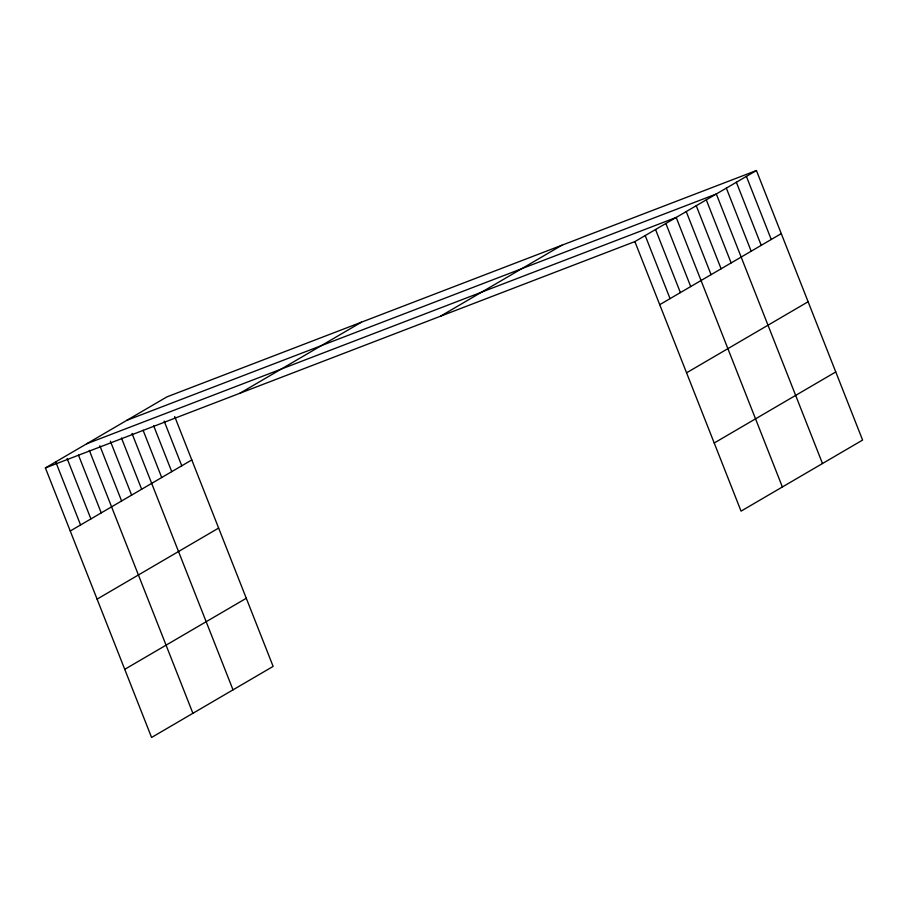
<?xml version="1.0" encoding="UTF-8"?>
<svg xmlns="http://www.w3.org/2000/svg" width="908" height="908" viewBox="0 0 908 908"><rect width="100%" height="100%" fill="white"/><g stroke="black" fill="none" stroke-linecap="round" stroke-linejoin="round"><path stroke-width="1.36" d="M174.711 416.568L273.126 666.404L151.579 737.466L45.4 467.926L166.947 396.864L756.421 170.534L862.6 440.074L741.053 511.136L634.874 241.596L756.421 170.534M239.928 393.232L361.475 322.17M70.245 530.998L191.792 459.936M440.346 316.29L561.893 245.228M97.088 599.132L218.635 528.07M659.719 304.679L781.277 233.617M124.737 669.332L246.284 598.27M686.562 372.813L808.109 301.751M714.21 443.002L835.757 371.951M126.836 420.313L716.31 193.994L822.489 463.523M86.725 443.762L676.199 217.443L782.378 486.983M45.4 467.926L634.874 241.596M746.399 176.402L771.244 239.474M736.365 182.258L761.222 245.342M726.343 188.126L751.188 251.21M706.288 199.851L731.133 262.934M696.254 205.719L721.111 268.791M686.232 211.575L711.077 274.659M665.87 223.482L690.716 286.553M655.542 229.52L680.387 292.592M645.213 235.558L670.059 298.641M164.166 421.119L181.77 465.804M153.622 425.67L171.737 471.661M143.078 430.222L161.715 477.529M132.012 433.457L233.016 689.853M121.468 437.996L141.659 489.253M110.401 441.231L131.626 495.11M99.857 445.783L121.604 500.978M89.313 450.334L192.905 713.302M78.463 455.056L101.242 512.884M67.101 458.472L90.913 518.922M55.729 461.877L80.574 524.96"/></g></svg>
